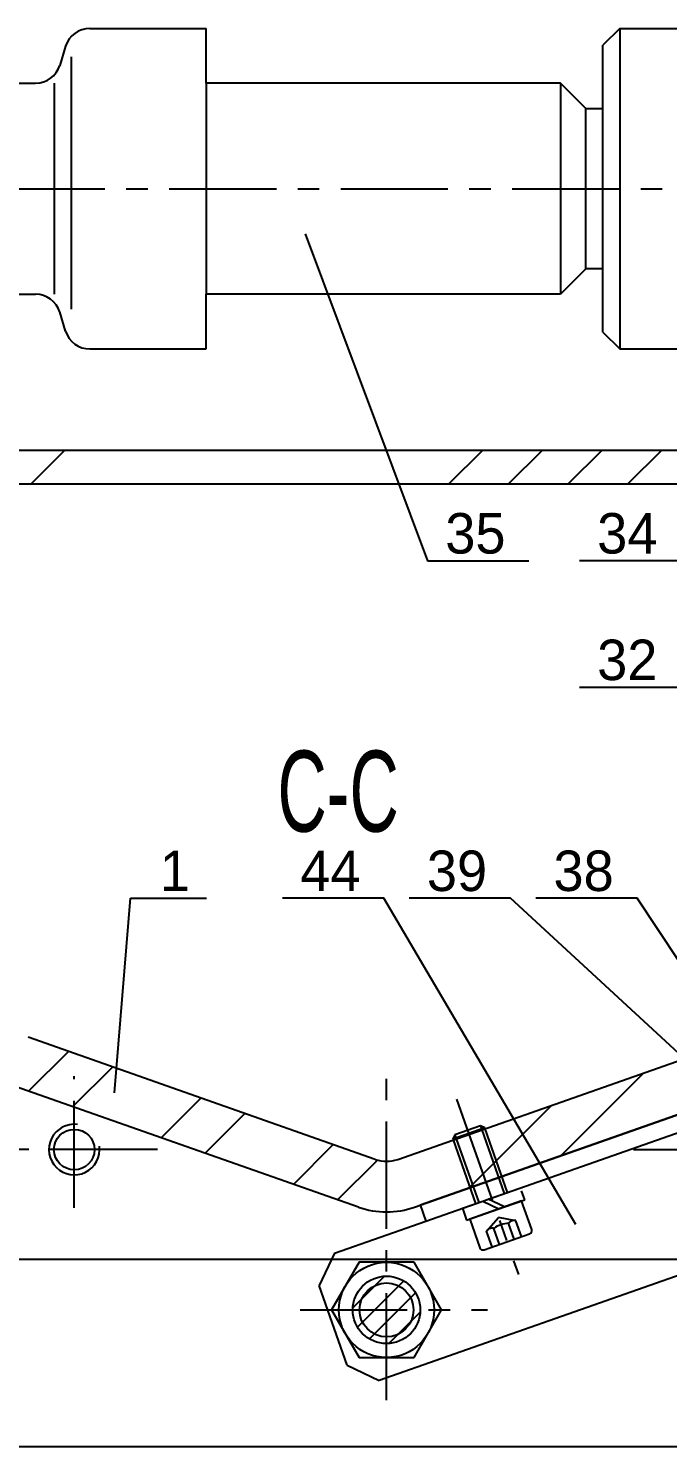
# Model space of a CAD drawing. Header units: millimetres. Extents: x 1 to 584, y 10 to 410.
# Drawn here: x 281 to 356.7, y 10.4 to 178.5 of the extents above; entities that cross this region are included whole.
import ezdxf

# ---------------------------------------------------------------- set-up
doc = ezdxf.new("R2010")
doc.units = ezdxf.units.MM
doc.linetypes.add('CENTERX2', pattern=[20.32, 12.7, -2.54, 2.54, -2.54])
for name, color, linetype in [('AXES', 179, 'Continuous'), ('COUPES', 179, 'Continuous'), ('FORMAT', 179, 'Continuous'), ('PIECE33', 179, 'Continuous'), ('PIECE36', 179, 'Continuous'), ('PIECE38', 179, 'Continuous'), ('PIECE39', 179, 'Continuous'), ('PIECE40', 179, 'Continuous'), ('PIECE44', 179, 'Continuous'), ('PIECE45', 179, 'Continuous'), ('PIECE46', 179, 'Continuous'), ('PIECE8', 179, 'Continuous'), ('PIECE_9_', 179, 'Continuous'), ('REP╚RES', 179, 'Continuous')]:
    doc.layers.add(name, color=color, linetype=linetype)
doc.styles.add('SLDTEXTSTYLE0', font='TXT')
doc.styles.add('SLDTEXTSTYLE1', font='TXT', dxfattribs={"width": 0.630208})

msp = doc.modelspace()

# ---------------------------------------------------------------- linework, layer by layer
at = {"layer": 'AXES', "color": 7, "linetype": 'CENTERX2'}
for p, q in [((286.42, 38.73), (286.42, 54.33)), ((323.42, 15.93), (323.42, 54.2)), ((331.73, 51.61), (339.04, 30.84)), ((296.28, 45.63), (278.7, 45.63)), ((352.7, 45.63), (368.54, 45.63)), ((313.17, 26.63), (335.39, 26.63))]:
    msp.add_line(p, q, dxfattribs=at)
at = {"layer": 'FORMAT', "color": 7}
msp.add_line((9.5, 10.42), (583.5, 10.42), dxfattribs=at)
at = {"layer": 'PIECE33', "color": 7}
for p, q in [((351.05, 178.53), (349.05, 176.53)), ((351.05, 178.53), (370.05, 178.53)), ((351.05, 178.53), (351.05, 140.53)), ((349.05, 142.53), (349.05, 176.53)), ((349.05, 142.53), (351.05, 140.53)), ((351.05, 140.53), (370.05, 140.53))]:
    msp.add_line(p, q, dxfattribs=at)
at = {"layer": 'PIECE36', "color": 7}
for p, q in [((288.27, 178.53), (302.05, 178.53)), ((302.05, 172.03), (302.05, 178.53)), ((285.4, 176.42), (284.71, 174.15)), ((286.05, 175.15), (286.05, 145.26)), ((265.55, 172.03), (281.84, 172.03)), ((284.05, 172.03), (284.05, 147.03)), ((302.05, 172.03), (302.05, 147.03)), ((344.05, 172.03), (302.05, 172.03)), ((347.05, 169.03), (344.05, 172.03)), ((344.05, 172.03), (344.05, 147.03)), ((347.05, 150.03), (347.05, 169.03)), ((347.05, 169.03), (349.05, 169.03)), ((347.05, 150.03), (344.05, 147.03)), ((349.05, 150.03), (347.05, 150.03)), ((265.55, 147.03), (281.84, 147.03)), ((344.05, 147.03), (302.05, 147.03)), ((302.05, 140.53), (302.05, 147.03)), ((285.4, 142.65), (284.71, 144.92)), ((288.27, 140.53), (302.05, 140.53))]:
    msp.add_line(p, q, dxfattribs=at)
for centre, start, end in [((288.27, 175.53), 90, 162.8973), ((281.84, 175.03), 270, 342.8973), ((281.84, 144.03), 17.1027, 90), ((288.27, 143.53), 197.1027, 270)]:
    msp.add_arc(centre, 3, start, end, dxfattribs=at)
at = {"layer": 'PIECE38', "color": 7}
for p, q in [((319.44, 26.89), (323.17, 30.61)), ((319.98, 24.6), (325.46, 30.07)), ((321.4, 23.19), (326.87, 28.66)), ((323.7, 22.66), (327.4, 26.36))]:
    msp.add_line(p, q, dxfattribs=at)
for radius in [4, 3.2]:
    msp.add_circle((323.42, 26.63), radius, dxfattribs=at)
at = {"layer": 'PIECE39', "color": 7}
for p, q in [((362.37, 51.34), (327.42, 39.04)), ((328.08, 37.16), (363.46, 49.6)), ((327.41, 39.07), (328.08, 37.16)), ((317.25, 33.34), (328.08, 37.16)), ((378.9, 38.07), (322.56, 18.25)), ((317.25, 33.34), (315.42, 29.52)), ((318.74, 20.08), (315.42, 29.52)), ((318.74, 20.08), (322.56, 18.25))]:
    msp.add_line(p, q, dxfattribs=at)
at = {"layer": 'PIECE40', "color": 7}
for p, q in [((320.16, 32.27), (316.91, 26.63)), ((326.68, 32.27), (320.16, 32.27)), ((329.93, 26.63), (326.68, 32.27)), ((316.91, 26.63), (320.16, 20.99)), ((326.68, 20.99), (329.93, 26.63)), ((320.16, 20.99), (326.68, 20.99))]:
    msp.add_line(p, q, dxfattribs=at)
msp.add_circle((323.42, 26.63), 5.64, dxfattribs=at)
at = {"layer": 'PIECE44', "color": 7}
for p, q in [((335.48, 39.76), (339.22, 41.07)), ((339.8, 39.69), (339.43, 40.73)), ((332.42, 38.68), (334.82, 39.52)), ((332.42, 38.68), (332.91, 37.26)), ((334.82, 39.52), (335.48, 39.76)), ((334.82, 39.52), (336.73, 38.61)), ((337.4, 38.84), (335.48, 39.76)), ((336.73, 38.61), (337.4, 38.84)), ((337.4, 38.84), (339.8, 39.69)), ((332.91, 37.26), (336.73, 38.61))]:
    msp.add_line(p, q, dxfattribs=at)
at = {"layer": 'PIECE45', "color": 7}
for p, q in [((335.06, 48.2), (331.28, 46.87)), ((331.53, 47.38), (331.28, 46.87)), ((334.55, 48.44), (331.53, 47.38)), ((331.53, 47.38), (331.69, 46.91)), ((335.06, 48.2), (334.55, 48.44)), ((334.55, 48.44), (334.71, 47.97)), ((334.71, 47.97), (337.37, 40.42)), ((335.09, 48.1), (335.06, 48.2)), ((337.74, 40.55), (335.09, 48.1)), ((331.28, 46.87), (331.32, 46.77)), ((331.32, 46.77), (333.97, 39.23)), ((331.69, 46.91), (334.35, 39.36)), ((339.43, 39.56), (333.28, 37.39)), ((340.63, 36.16), (339.43, 39.56)), ((333.28, 37.39), (334.48, 34)), ((335.28, 35.98), (336.67, 37.6)), ((338.76, 37.2), (336.67, 37.6)), ((337.98, 36.99), (337.97, 36.98)), ((337.99, 37), (337.98, 36.99)), ((338, 37.02), (337.99, 37.01)), ((337.99, 37.01), (337.99, 37)), ((338.01, 37.02), (338, 37.02)), ((338.02, 37.03), (338.01, 37.02)), ((338.03, 37.04), (338.02, 37.03)), ((338.04, 37.04), (338.03, 37.04)), ((338.05, 37.05), (338.04, 37.04)), ((338.06, 37.07), (338.05, 37.06)), ((338.05, 37.06), (338.05, 37.05)), ((338.07, 37.07), (338.06, 37.07)), ((338.08, 37.08), (338.07, 37.07)), ((338.09, 37.08), (338.08, 37.08)), ((338.1, 37.09), (338.09, 37.08)), ((338.11, 37.1), (338.1, 37.09)), ((338.12, 37.1), (338.11, 37.1)), ((338.13, 37.11), (338.12, 37.11)), ((338.12, 37.11), (338.12, 37.1)), ((338.14, 37.12), (338.13, 37.11)), ((338.15, 37.12), (338.14, 37.12)), ((338.16, 37.13), (338.15, 37.12)), ((338.17, 37.14), (338.16, 37.13)), ((338.18, 37.14), (338.17, 37.14)), ((338.19, 37.15), (338.18, 37.14)), ((338.2, 37.15), (338.19, 37.15)), ((338.21, 37.15), (338.2, 37.15)), ((338.22, 37.16), (338.21, 37.15)), ((338.23, 37.16), (338.22, 37.16)), ((338.24, 37.17), (338.23, 37.16)), ((338.25, 37.17), (338.24, 37.17)), ((338.26, 37.17), (338.25, 37.17)), ((338.27, 37.18), (338.26, 37.18)), ((338.26, 37.18), (338.26, 37.17)), ((338.28, 37.19), (338.27, 37.18)), ((338.29, 37.19), (338.28, 37.19)), ((338.3, 37.19), (338.29, 37.19)), ((338.31, 37.2), (338.3, 37.19)), ((338.32, 37.2), (338.31, 37.2)), ((338.33, 37.2), (338.32, 37.2)), ((338.34, 37.2), (338.33, 37.2)), ((338.35, 37.21), (338.34, 37.2)), ((338.36, 37.21), (338.35, 37.21)), ((338.37, 37.21), (338.36, 37.21)), ((338.38, 37.21), (338.37, 37.21)), ((338.4, 37.21), (338.38, 37.21)), ((338.41, 37.22), (338.4, 37.21)), ((338.42, 37.22), (338.41, 37.22)), ((338.43, 37.22), (338.42, 37.22)), ((338.44, 37.22), (338.43, 37.22)), ((338.45, 37.22), (338.44, 37.22)), ((338.46, 37.22), (338.45, 37.22)), ((338.47, 37.22), (338.46, 37.22)), ((338.48, 37.23), (338.47, 37.22)), ((338.49, 37.23), (338.48, 37.23)), ((338.5, 37.23), (338.49, 37.23)), ((338.51, 37.23), (338.5, 37.23)), ((338.52, 37.23), (338.51, 37.23)), ((338.53, 37.23), (338.52, 37.23)), ((338.54, 37.23), (338.53, 37.23)), ((338.56, 37.23), (338.54, 37.23)), ((338.57, 37.23), (338.56, 37.23)), ((338.58, 37.23), (338.57, 37.23)), ((338.59, 37.23), (338.58, 37.23)), ((338.6, 37.23), (338.59, 37.23)), ((338.61, 37.22), (338.6, 37.23)), ((338.62, 37.22), (338.61, 37.22)), ((338.63, 37.22), (338.62, 37.22)), ((338.65, 37.22), (338.63, 37.22)), ((338.66, 37.22), (338.65, 37.22)), ((338.67, 37.22), (338.66, 37.22)), ((338.68, 37.22), (338.67, 37.22)), ((338.69, 37.22), (338.68, 37.22)), ((338.7, 37.21), (338.69, 37.22)), ((338.72, 37.21), (338.7, 37.21)), ((338.73, 37.21), (338.72, 37.21)), ((338.74, 37.21), (338.73, 37.21)), ((338.75, 37.2), (338.74, 37.21)), ((338.76, 37.2), (338.75, 37.2)), ((339.43, 35.32), (338.76, 37.2)), ((334.99, 33.75), (340.38, 35.65)), ((335.29, 35.99), (335.28, 35.99)), ((335.28, 35.99), (335.28, 35.98)), ((335.94, 34.09), (335.28, 35.98)), ((335.3, 36), (335.29, 35.99)), ((335.31, 36.01), (335.3, 36)), ((335.32, 36.02), (335.31, 36.01)), ((335.33, 36.04), (335.32, 36.03)), ((335.32, 36.03), (335.32, 36.02)), ((335.34, 36.05), (335.33, 36.04)), ((335.35, 36.06), (335.34, 36.05)), ((335.36, 36.06), (335.35, 36.06)), ((335.37, 36.08), (335.36, 36.07)), ((335.36, 36.07), (335.36, 36.06)), ((335.38, 36.09), (335.37, 36.08)), ((335.39, 36.1), (335.38, 36.09)), ((335.4, 36.1), (335.39, 36.1)), ((335.41, 36.11), (335.4, 36.1)), ((335.42, 36.12), (335.41, 36.12)), ((335.41, 36.12), (335.41, 36.11)), ((335.43, 36.13), (335.42, 36.12)), ((335.44, 36.14), (335.43, 36.13)), ((335.45, 36.15), (335.44, 36.14)), ((335.46, 36.15), (335.45, 36.15)), ((335.47, 36.16), (335.46, 36.15)), ((335.48, 36.17), (335.47, 36.16)), ((335.47, 36.16), (335.47, 36.16)), ((335.49, 36.18), (335.48, 36.17)), ((335.5, 36.18), (335.49, 36.18)), ((335.51, 36.19), (335.5, 36.18)), ((335.52, 36.19), (335.51, 36.19)), ((335.53, 36.2), (335.52, 36.19)), ((335.54, 36.21), (335.53, 36.2)), ((335.55, 36.21), (335.54, 36.21)), ((335.56, 36.22), (335.55, 36.21)), ((335.57, 36.22), (335.56, 36.22)), ((335.58, 36.23), (335.57, 36.23)), ((335.57, 36.23), (335.57, 36.22)), ((335.59, 36.23), (335.58, 36.23)), ((335.6, 36.24), (335.59, 36.23)), ((335.61, 36.24), (335.6, 36.24)), ((335.62, 36.25), (335.61, 36.24)), ((335.63, 36.25), (335.62, 36.25)), ((335.64, 36.26), (335.63, 36.25)), ((335.65, 36.26), (335.64, 36.26)), ((335.66, 36.26), (335.65, 36.26)), ((335.67, 36.27), (335.66, 36.26)), ((335.68, 36.27), (335.67, 36.27)), ((335.69, 36.27), (335.68, 36.27)), ((335.7, 36.28), (335.69, 36.27)), ((335.71, 36.28), (335.7, 36.28)), ((335.72, 36.28), (335.71, 36.28)), ((335.73, 36.28), (335.72, 36.28)), ((335.74, 36.29), (335.73, 36.28)), ((335.75, 36.29), (335.74, 36.29)), ((335.76, 36.29), (335.75, 36.29)), ((335.77, 36.29), (335.76, 36.29)), ((335.78, 36.29), (335.77, 36.29)), ((335.79, 36.3), (335.78, 36.29)), ((335.8, 36.3), (335.79, 36.3)), ((335.81, 36.3), (335.8, 36.3)), ((335.82, 36.3), (335.81, 36.3)), ((335.83, 36.3), (335.82, 36.3)), ((335.84, 36.3), (335.83, 36.3)), ((335.85, 36.3), (335.84, 36.3)), ((335.87, 36.31), (335.85, 36.3)), ((335.88, 36.31), (335.87, 36.31)), ((335.89, 36.31), (335.88, 36.31)), ((335.9, 36.31), (335.89, 36.31)), ((335.91, 36.31), (335.9, 36.31)), ((335.92, 36.31), (335.91, 36.31)), ((335.93, 36.31), (335.92, 36.31)), ((335.94, 36.31), (335.93, 36.31)), ((335.95, 36.31), (335.94, 36.31)), ((335.96, 36.31), (335.95, 36.31)), ((335.98, 36.31), (335.96, 36.31)), ((335.99, 36.31), (335.98, 36.31)), ((336, 36.31), (335.99, 36.31)), ((336.01, 36.3), (336, 36.31)), ((336.02, 36.3), (336.01, 36.3)), ((336.03, 36.3), (336.02, 36.3)), ((336.04, 36.3), (336.03, 36.3)), ((336.05, 36.3), (336.04, 36.3)), ((336.07, 36.3), (336.05, 36.3)), ((336.08, 36.3), (336.07, 36.3)), ((336.09, 36.29), (336.08, 36.3)), ((336.1, 36.29), (336.09, 36.29)), ((336.11, 36.29), (336.1, 36.29)), ((336.12, 36.29), (336.11, 36.29)), ((336.14, 36.29), (336.12, 36.29)), ((336.15, 36.28), (336.14, 36.29)), ((336.81, 34.4), (336.15, 36.28)), ((337.9, 36.91), (337.89, 36.9)), ((338.56, 35.01), (337.89, 36.9)), ((337.91, 36.91), (337.9, 36.91)), ((337.92, 36.93), (337.91, 36.92)), ((337.91, 36.92), (337.91, 36.91)), ((337.93, 36.94), (337.92, 36.93)), ((337.94, 36.95), (337.93, 36.94)), ((337.95, 36.96), (337.94, 36.95)), ((337.96, 36.98), (337.95, 36.97)), ((337.95, 36.97), (337.95, 36.96)), ((337.97, 36.98), (337.96, 36.98))]:
    msp.add_line(p, q, dxfattribs=at)
for centre, radius, start, end in [((337.99, 33.84), 3.06, 109.3845, 126.9725), ((337.99, 33.84), 3.06, 91.7966, 109.3845), ((340.25, 36.03), 0.4, 289.3845, 19.3845), ((334.85, 34.13), 0.4, 199.3845, 289.3845)]:
    msp.add_arc(centre, radius, start, end, dxfattribs=at)
at = {"layer": 'PIECE46', "color": 7}
for p, q in [((214.55, 128.53), (386.55, 128.53)), ((281.32, 124.53), (285.32, 128.53)), ((330.82, 124.53), (334.82, 128.53)), ((337.89, 124.53), (341.89, 128.53)), ((344.96, 124.53), (348.96, 128.53)), ((352.03, 124.53), (356.03, 128.53)), ((214.55, 124.53), (411.55, 124.53))]:
    msp.add_line(p, q, dxfattribs=at)
at = {"layer": 'PIECE8', "color": 7}
for p, q in [((322.09, 44.46), (280.96, 58.94)), ((281.01, 52.56), (285.72, 57.26)), ((324.75, 44.46), (363.39, 58.06)), ((320.1, 38.8), (275.98, 54.33)), ((286.24, 50.72), (290.95, 55.42)), ((344.06, 44.9), (353.88, 54.71)), ((326.74, 38.8), (365.38, 52.4)), ((296.7, 47.04), (301.41, 51.74)), ((333.16, 41.06), (342.97, 50.87)), ((301.93, 45.19), (306.64, 49.9)), ((312.4, 41.51), (317.1, 46.22)), ((317.63, 39.67), (322.34, 44.39)), ((251.5, 32.63), (316.91, 32.63)), ((316.91, 32.63), (363.44, 32.63))]:
    msp.add_line(p, q, dxfattribs=at)
msp.add_circle((286.42, 45.63), 2.4, dxfattribs=at)
for centre, radius, start, end in [((286.42, 45.63), 3, 82.5, 7.5), ((323.42, 48.24), 4, 250.6155, 289.3845), ((323.42, 48.24), 10, 250.6155, 289.3845)]:
    msp.add_arc(centre, radius, start, end, dxfattribs=at)
at = {"layer": 'PIECE_9_', "color": 7, "linetype": 'CENTERX2'}
msp.add_line((236.71, 159.53), (474.53, 159.53), dxfattribs=at)
at = {"layer": 'REP╚RES', "color": 7}
for p, q in [((313.77, 154.19), (328.28, 115.42)), ((328.28, 115.42), (340.28, 115.42)), ((358.28, 115.42), (346.28, 115.42)), ((358.28, 100.42), (346.28, 100.42)), ((291.18, 52.36), (293.1, 75.42)), ((293.1, 75.42), (302.1, 75.42)), ((323.1, 75.42), (311.1, 75.42)), ((345.87, 36.76), (323.1, 75.42)), ((338.1, 75.42), (326.1, 75.42)), ((366.06, 49.62), (338.1, 75.42)), ((353.1, 75.42), (341.1, 75.42)), ((364.75, 57.87), (353.1, 75.42))]:
    msp.add_line(p, q, dxfattribs=at)

# ---------------------------------------------------------------- texts
at = {"layer": 'COUPES', "color": 7, "insert": (310.5, 92.92), "char_height": 9.6, "attachment_point": 1, "style": 'SLDTEXTSTYLE1'}
msp.add_mtext('C-C', dxfattribs=at)
at = {"layer": 'REP╚RES', "color": 7, "char_height": 4.8, "attachment_point": 1, "style": 'SLDTEXTSTYLE0'}
for s, insert in [('35', (330.38, 121.08)), ('34', (348.38, 121.08)), ('32', (348.38, 106.08)), ('1', (296.55, 81.08)), ('44', (313.2, 81.08)), ('39', (328.2, 81.08)), ('38', (343.2, 81.08))]:
    msp.add_mtext(s, dxfattribs=dict(at, insert=insert))

doc.saveas('drawing.dxf')
